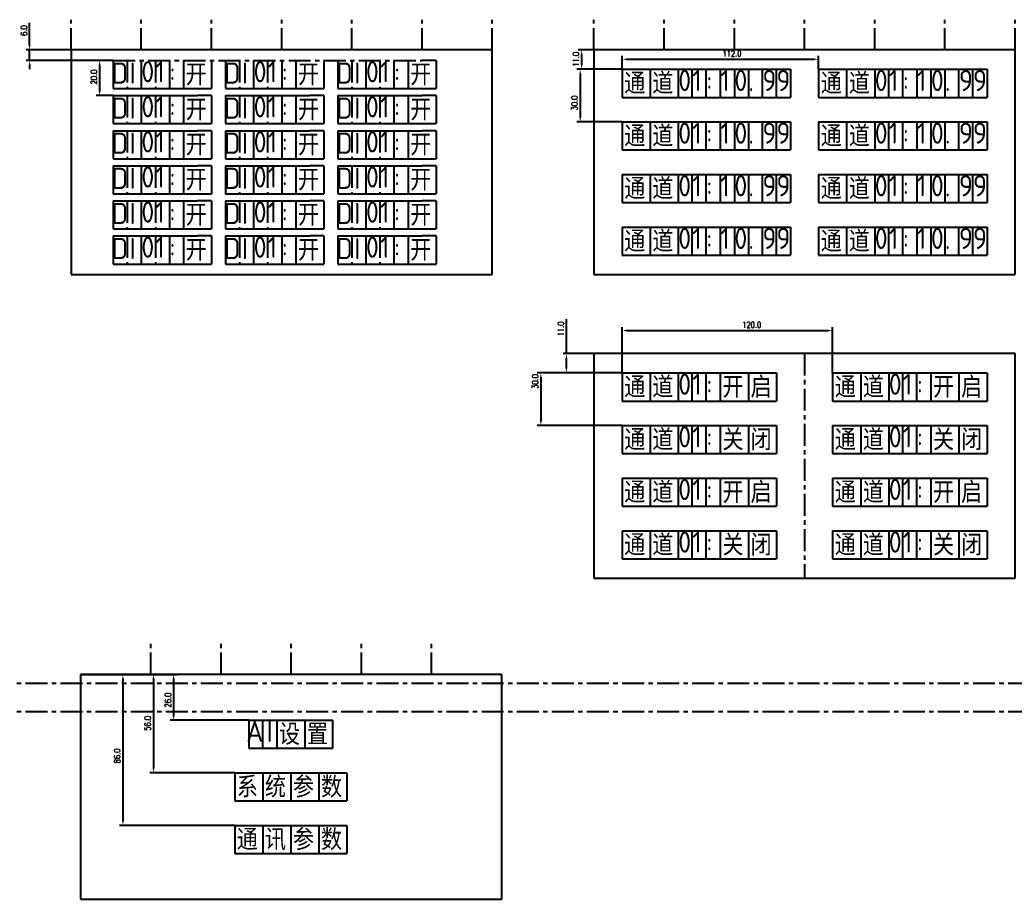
# Model space of a CAD drawing. Header units: millimetres. Extents: x -56 to 836, y -1 to 501.
# Drawn here: x 269 to 836, y 0 to 501 of the extents above; entities that cross this region are included whole.
import ezdxf
from ezdxf.enums import TextEntityAlignment as Align

# ---------------------------------------------------------------- set-up
doc = ezdxf.new("R2010")
doc.units = ezdxf.units.MM
doc.header["$LTSCALE"] = 10
doc.header["$PDMODE"] = 34
doc.linetypes.add('CENTER', pattern=[2, 1.25, -0.25, 0.25, -0.25])
for name, color, linetype in [('1轮廓实线层', 7, 'Continuous'), ('3中心线层', 1, 'CENTER'), ('6文字层', 3, 'Continuous'), ('7标注层', 4, 'Continuous')]:
    doc.layers.add(name, color=color, linetype=linetype)
doc.styles.add('PC_TEXTSTYLE', font='isocp.shx', dxfattribs={"width": 0.8, "bigfont": 'hzfs.shx'})
doc.styles.add('TH_GBDIM', font='romans.shx', dxfattribs={"width": 0.8, "bigfont": 'gbcbig.shx'})
doc.dimstyles.new('TH_GBDIM', dxfattribs={"dimtxt": 3.5, "dimasz": 2.5, "dimexe": 2, "dimexo": 0, "dimgap": 1.5, "dimtad": 1, "dimdec": 1, "dimzin": 0, "dimdsep": 46, "dimtxsty": 'TH_GBDIM', "dimcen": 2.5, "dimclrd": 130, "dimclre": 130, "dimclrt": 3, "dimadec": 0, "dimazin": 0, "dimtfac": 0.714286, "dimtdec": 1, "dimtmove": 0, "dimatfit": 3, "dimfxl": 1, "dimtzin": 0, "dimlwd": -1, "dimlwe": -1, "dimarcsym": 0})

# ---------------------------------------------------------------- blocks, each defined once
blk = doc.blocks.new('*D21')
at = {"layer": '7标注层', "color": 130}
for p, q in [((274.34, 486.5), (274.34, 499.39)), ((297.98, 484), (272.34, 484)), ((274.34, 478), (274.34, 484)), ((321.98, 478), (272.34, 478)), ((274.34, 475.5), (274.34, 473))]:
    blk.add_line(p, q, dxfattribs=at)
for points in [[(273.92, 486.5), (274.75, 486.5), (274.34, 484)], [(273.92, 475.5), (274.75, 475.5), (274.34, 478)]]:
    blk.add_solid(points, dxfattribs=at)
at = {"layer": 'Defpoints', "color": 0}
for p in [(297.98, 484), (274.34, 478), (321.98, 478)]:
    blk.add_point(p, dxfattribs=at)
at = {"layer": '7标注层', "color": 3, "insert": (271.09, 495.03), "char_height": 3.5, "attachment_point": 5, "rotation": 90, "style": 'TH_GBDIM'}
blk.add_mtext('6.0', dxfattribs=at)
blk = doc.blocks.new('*D22')
at = {"layer": '7标注层', "color": 130}
for p, q in [((321.98, 478), (312.22, 478)), ((314.22, 475.5), (314.22, 460.5)), ((321.98, 458), (312.22, 458))]:
    blk.add_line(p, q, dxfattribs=at)
for points in [[(313.8, 475.5), (314.64, 475.5), (314.22, 478)], [(313.8, 460.5), (314.64, 460.5), (314.22, 458)]]:
    blk.add_solid(points, dxfattribs=at)
at = {"layer": 'Defpoints', "color": 0}
for p in [(321.98, 478), (314.22, 458), (321.98, 458)]:
    blk.add_point(p, dxfattribs=at)
at = {"layer": '7标注层', "color": 3, "insert": (310.97, 468.58), "char_height": 3.5, "attachment_point": 5, "rotation": 90, "style": 'TH_GBDIM'}
blk.add_mtext('20.0', dxfattribs=at)
blk = doc.blocks.new('*D23')
at = {"layer": '7标注层', "color": 130}
for p, q in [((611.95, 473), (611.95, 480.72)), ((614.45, 478.72), (721.45, 478.72)), ((723.95, 473), (723.95, 480.72))]:
    blk.add_line(p, q, dxfattribs=at)
for points in [[(614.45, 479.13), (614.45, 478.3), (611.95, 478.72)], [(721.45, 479.13), (721.45, 478.3), (723.95, 478.72)]]:
    blk.add_solid(points, dxfattribs=at)
at = {"layer": 'Defpoints', "color": 0}
for p in [(723.95, 478.72), (611.95, 473), (723.95, 473)]:
    blk.add_point(p, dxfattribs=at)
at = {"layer": '7标注层', "color": 3, "insert": (674.57, 481.97), "char_height": 3.5, "attachment_point": 5, "style": 'TH_GBDIM'}
blk.add_mtext('112.0', dxfattribs=at)
blk = doc.blocks.new('*D24')
at = {"layer": '7标注层', "color": 130}
for p, q in [((595.95, 484), (586.9, 484)), ((588.9, 481.5), (588.9, 475.5)), ((611.95, 473), (586.9, 473))]:
    blk.add_line(p, q, dxfattribs=at)
for points in [[(588.49, 481.5), (589.32, 481.5), (588.9, 484)], [(588.49, 475.5), (589.32, 475.5), (588.9, 473)]]:
    blk.add_solid(points, dxfattribs=at)
at = {"layer": 'Defpoints', "color": 0}
for p in [(595.95, 484), (588.9, 473), (611.95, 473)]:
    blk.add_point(p, dxfattribs=at)
at = {"layer": '7标注层', "color": 3, "insert": (585.65, 478.72), "char_height": 3.5, "attachment_point": 5, "rotation": 90, "style": 'TH_GBDIM'}
blk.add_mtext('11.0', dxfattribs=at)
blk = doc.blocks.new('*D25')
at = {"layer": '7标注层', "color": 130}
for p, q in [((611.95, 473), (586.09, 473)), ((588.09, 470.5), (588.09, 445.5)), ((611.95, 443), (586.09, 443))]:
    blk.add_line(p, q, dxfattribs=at)
for points in [[(587.67, 470.5), (588.5, 470.5), (588.09, 473)], [(587.67, 445.5), (588.5, 445.5), (588.09, 443)]]:
    blk.add_solid(points, dxfattribs=at)
at = {"layer": 'Defpoints', "color": 0}
for p in [(611.95, 473), (588.09, 443), (611.95, 443)]:
    blk.add_point(p, dxfattribs=at)
at = {"layer": '7标注层', "color": 3, "insert": (584.84, 453.74), "char_height": 3.5, "attachment_point": 5, "rotation": 90, "style": 'TH_GBDIM'}
blk.add_mtext('30.0', dxfattribs=at)
blk = doc.blocks.new('*D26')
at = {"layer": '7标注层', "color": 130}
for p, q in [((303.41, 128), (358.4, 128)), ((356.4, 125.5), (356.4, 104.5)), ((399.19, 102), (354.4, 102))]:
    blk.add_line(p, q, dxfattribs=at)
for points in [[(355.98, 125.5), (356.81, 125.5), (356.4, 128)], [(355.98, 104.5), (356.81, 104.5), (356.4, 102)]]:
    blk.add_solid(points, dxfattribs=at)
at = {"layer": 'Defpoints', "color": 0}
for p in [(303.41, 128), (356.4, 102), (399.19, 102)]:
    blk.add_point(p, dxfattribs=at)
at = {"layer": '7标注层', "color": 3, "insert": (353.15, 113.44), "char_height": 3.5, "attachment_point": 5, "rotation": 90, "style": 'TH_GBDIM'}
blk.add_mtext('26.0', dxfattribs=at)
blk = doc.blocks.new('*D27')
at = {"layer": '7标注层', "color": 130}
for p, q in [((303.41, 128), (346.85, 128)), ((344.85, 125.5), (344.85, 74.5)), ((391.19, 72), (342.85, 72))]:
    blk.add_line(p, q, dxfattribs=at)
for points in [[(344.43, 125.5), (345.26, 125.5), (344.85, 128)], [(344.43, 74.5), (345.26, 74.5), (344.85, 72)]]:
    blk.add_solid(points, dxfattribs=at)
at = {"layer": 'Defpoints', "color": 0}
for p in [(303.41, 128), (344.85, 72), (391.19, 72)]:
    blk.add_point(p, dxfattribs=at)
at = {"layer": '7标注层', "color": 3, "insert": (341.6, 100.18), "char_height": 3.5, "attachment_point": 5, "rotation": 90, "style": 'TH_GBDIM'}
blk.add_mtext('56.0', dxfattribs=at)
blk = doc.blocks.new('*D28')
at = {"layer": '7标注层', "color": 130}
for p, q in [((303.41, 128), (329.48, 128)), ((327.48, 125.5), (327.48, 44.5)), ((391.19, 42), (325.48, 42))]:
    blk.add_line(p, q, dxfattribs=at)
for points in [[(327.06, 125.5), (327.89, 125.5), (327.48, 128)], [(327.06, 44.5), (327.89, 44.5), (327.48, 42)]]:
    blk.add_solid(points, dxfattribs=at)
at = {"layer": 'Defpoints', "color": 0}
for p in [(303.41, 128), (327.48, 42), (391.19, 42)]:
    blk.add_point(p, dxfattribs=at)
at = {"layer": '7标注层', "color": 3, "insert": (324.23, 81.59), "char_height": 3.5, "attachment_point": 5, "rotation": 90, "style": 'TH_GBDIM'}
blk.add_mtext('86.0', dxfattribs=at)
blk = doc.blocks.new('*D29')
at = {"layer": '7标注层', "color": 130}
for p, q in [((580.31, 310.91), (580.31, 330.59)), ((595.95, 310.91), (578.31, 310.91)), ((580.31, 302.41), (580.31, 308.41)), ((611.95, 299.91), (578.31, 299.91))]:
    blk.add_line(p, q, dxfattribs=at)
for points in [[(579.89, 308.41), (580.72, 308.41), (580.31, 310.91)], [(579.89, 302.41), (580.72, 302.41), (580.31, 299.91)]]:
    blk.add_solid(points, dxfattribs=at)
at = {"layer": 'Defpoints', "color": 0}
for p in [(595.95, 310.91), (580.31, 299.91), (611.95, 299.91)]:
    blk.add_point(p, dxfattribs=at)
at = {"layer": '7标注层', "color": 3, "insert": (577.06, 325.02), "char_height": 3.5, "attachment_point": 5, "rotation": 90, "style": 'TH_GBDIM'}
blk.add_mtext('11.0', dxfattribs=at)
blk = doc.blocks.new('*D30')
at = {"layer": '7标注层', "color": 130}
for p, q in [((611.95, 299.91), (563.66, 299.91)), ((565.66, 297.41), (565.66, 272.41)), ((611.95, 269.91), (563.66, 269.91))]:
    blk.add_line(p, q, dxfattribs=at)
for points in [[(565.24, 297.41), (566.08, 297.41), (565.66, 299.91)], [(565.24, 272.41), (566.08, 272.41), (565.66, 269.91)]]:
    blk.add_solid(points, dxfattribs=at)
at = {"layer": 'Defpoints', "color": 0}
for p in [(611.95, 299.91), (565.66, 269.91), (611.95, 269.91)]:
    blk.add_point(p, dxfattribs=at)
at = {"layer": '7标注层', "color": 3, "insert": (562.41, 295.06), "char_height": 3.5, "attachment_point": 5, "rotation": 90, "style": 'TH_GBDIM'}
blk.add_mtext('30.0', dxfattribs=at)
blk = doc.blocks.new('*D31')
at = {"layer": '7标注层', "color": 130}
for p, q in [((611.95, 299.91), (611.95, 326.09)), ((614.45, 324.09), (729.45, 324.09)), ((731.95, 299.91), (731.95, 326.09))]:
    blk.add_line(p, q, dxfattribs=at)
for points in [[(614.45, 324.51), (614.45, 323.68), (611.95, 324.09)], [(729.45, 324.51), (729.45, 323.68), (731.95, 324.09)]]:
    blk.add_solid(points, dxfattribs=at)
at = {"layer": 'Defpoints', "color": 0}
for p in [(731.95, 324.09), (611.95, 299.91), (731.95, 299.91)]:
    blk.add_point(p, dxfattribs=at)
at = {"layer": '7标注层', "color": 3, "insert": (685.87, 327.34), "char_height": 3.5, "attachment_point": 5, "style": 'TH_GBDIM'}
blk.add_mtext('120.0', dxfattribs=at)

msp = doc.modelspace()

# ---------------------------------------------------------------- linework, layer by layer
for p, q in [((537.98, 484), (297.98, 484)), ((297.98, 484), (297.98, 356)), ((537.98, 356), (537.98, 484)), ((835.95, 484), (595.95, 484)), ((595.95, 484), (595.95, 356)), ((835.95, 356), (835.95, 484)), ((297.98, 356), (537.98, 356)), ((595.95, 356), (835.95, 356)), ((835.95, 310.91), (595.95, 310.91)), ((595.95, 310.91), (595.95, 182.91)), ((835.95, 182.91), (835.95, 310.91)), ((595.95, 182.91), (835.95, 182.91)), ((543.41, 128), (303.41, 128)), ((303.41, 128), (303.41, 0)), ((543.41, 0), (543.41, 128)), ((303.41, 0), (543.41, 0))]:
    msp.add_line(p, q)
at = {"layer": '1轮廓实线层'}
for p, q in [((321.98, 478), (321.98, 462)), ((337.98, 478), (337.98, 462)), ((353.98, 478), (353.98, 462)), ((361.98, 478), (361.98, 462)), ((377.98, 478), (377.98, 462)), ((385.98, 478), (385.98, 462)), ((401.98, 478), (401.98, 462)), ((417.98, 478), (417.98, 462)), ((425.98, 478), (425.98, 462)), ((441.98, 478), (441.98, 462)), ((449.98, 478), (449.98, 462)), ((465.98, 478), (465.98, 462)), ((481.98, 478), (481.98, 462)), ((489.98, 478), (489.98, 462)), ((505.98, 478), (497.98, 478)), ((505.98, 478), (505.98, 462)), ((611.95, 473), (611.95, 457)), ((611.95, 473), (707.95, 473)), ((627.95, 473), (627.95, 457)), ((643.95, 473), (643.95, 457)), ((651.95, 457), (651.95, 473)), ((659.95, 457), (659.95, 473)), ((667.95, 473), (667.95, 457)), ((675.95, 473), (675.95, 457)), ((683.95, 473), (683.95, 457)), ((691.95, 457), (691.95, 473)), ((699.95, 457), (699.95, 473)), ((707.95, 473), (707.95, 457)), ((723.95, 473), (723.95, 457)), ((723.95, 473), (819.95, 473)), ((739.95, 473), (739.95, 457)), ((755.95, 473), (755.95, 457)), ((763.95, 457), (763.95, 473)), ((771.95, 457), (771.95, 473)), ((779.95, 473), (779.95, 457)), ((787.95, 473), (787.95, 457)), ((795.95, 473), (795.95, 457)), ((803.95, 457), (803.95, 473)), ((811.95, 457), (811.95, 473)), ((819.95, 473), (819.95, 457)), ((321.98, 462), (337.98, 462)), ((337.98, 462), (369.98, 462)), ((369.98, 462), (377.98, 462)), ((385.98, 462), (401.98, 462)), ((401.98, 462), (433.98, 462)), ((433.98, 462), (441.98, 462)), ((449.98, 462), (465.98, 462)), ((465.98, 462), (497.98, 462)), ((497.98, 462), (505.98, 462)), ((321.98, 458), (337.98, 458)), ((321.98, 458), (321.98, 442)), ((337.98, 458), (369.98, 458)), ((337.98, 458), (337.98, 442)), ((353.98, 458), (353.98, 442)), ((361.98, 458), (361.98, 442)), ((377.98, 458), (369.98, 458)), ((377.98, 458), (377.98, 442)), ((385.98, 458), (401.98, 458)), ((385.98, 458), (385.98, 442)), ((401.98, 458), (433.98, 458)), ((401.98, 458), (401.98, 442)), ((417.98, 458), (417.98, 442)), ((425.98, 458), (425.98, 442)), ((441.98, 458), (433.98, 458)), ((441.98, 458), (441.98, 442)), ((449.98, 458), (465.98, 458)), ((449.98, 458), (449.98, 442)), ((465.98, 458), (497.98, 458)), ((465.98, 458), (465.98, 442)), ((481.98, 458), (481.98, 442)), ((489.98, 458), (489.98, 442)), ((505.98, 458), (497.98, 458)), ((505.98, 458), (505.98, 442)), ((611.95, 457), (627.95, 457)), ((627.95, 457), (659.95, 457)), ((659.95, 457), (707.95, 457)), ((723.95, 457), (739.95, 457)), ((739.95, 457), (771.95, 457)), ((771.95, 457), (819.95, 457)), ((611.95, 443), (611.95, 427)), ((611.95, 443), (707.95, 443)), ((627.95, 443), (627.95, 427)), ((643.95, 443), (643.95, 427)), ((651.95, 427), (651.95, 443)), ((659.95, 427), (659.95, 443)), ((667.95, 443), (667.95, 427)), ((675.95, 443), (675.95, 427)), ((683.95, 443), (683.95, 427)), ((691.95, 427), (691.95, 443)), ((699.95, 427), (699.95, 443)), ((707.95, 443), (707.95, 427)), ((723.95, 443), (723.95, 427)), ((723.95, 443), (819.95, 443)), ((739.95, 443), (739.95, 427)), ((755.95, 443), (755.95, 427)), ((763.95, 427), (763.95, 443)), ((771.95, 427), (771.95, 443)), ((779.95, 443), (779.95, 427)), ((787.95, 443), (787.95, 427)), ((795.95, 443), (795.95, 427)), ((803.95, 427), (803.95, 443)), ((811.95, 427), (811.95, 443)), ((819.95, 443), (819.95, 427)), ((321.98, 442), (337.98, 442)), ((321.98, 438), (337.98, 438)), ((321.98, 438), (321.98, 422)), ((337.98, 442), (369.98, 442)), ((337.98, 438), (369.98, 438)), ((337.98, 438), (337.98, 422)), ((353.98, 438), (353.98, 422)), ((361.98, 438), (361.98, 422)), ((369.98, 442), (377.98, 442)), ((377.98, 438), (369.98, 438)), ((377.98, 438), (377.98, 422)), ((385.98, 442), (401.98, 442)), ((385.98, 438), (401.98, 438)), ((385.98, 438), (385.98, 422)), ((401.98, 442), (433.98, 442)), ((401.98, 438), (433.98, 438)), ((401.98, 438), (401.98, 422)), ((417.98, 438), (417.98, 422)), ((425.98, 438), (425.98, 422)), ((433.98, 442), (441.98, 442)), ((441.98, 438), (433.98, 438)), ((441.98, 438), (441.98, 422)), ((449.98, 442), (465.98, 442)), ((449.98, 438), (465.98, 438)), ((449.98, 438), (449.98, 422)), ((465.98, 442), (497.98, 442)), ((465.98, 438), (497.98, 438)), ((465.98, 438), (465.98, 422)), ((481.98, 438), (481.98, 422)), ((489.98, 438), (489.98, 422)), ((497.98, 442), (505.98, 442)), ((505.98, 438), (497.98, 438)), ((505.98, 438), (505.98, 422)), ((611.95, 427), (627.95, 427)), ((627.95, 427), (659.95, 427)), ((659.95, 427), (707.95, 427)), ((723.95, 427), (739.95, 427)), ((739.95, 427), (771.95, 427)), ((771.95, 427), (819.95, 427)), ((321.98, 422), (337.98, 422)), ((337.98, 422), (369.98, 422)), ((369.98, 422), (377.98, 422)), ((385.98, 422), (401.98, 422)), ((401.98, 422), (433.98, 422)), ((433.98, 422), (441.98, 422)), ((449.98, 422), (465.98, 422)), ((465.98, 422), (497.98, 422)), ((497.98, 422), (505.98, 422)), ((321.98, 418), (337.98, 418)), ((321.98, 418), (321.98, 402)), ((337.98, 418), (369.98, 418)), ((337.98, 418), (337.98, 402)), ((353.98, 418), (353.98, 402)), ((361.98, 418), (361.98, 402)), ((377.98, 418), (369.98, 418)), ((377.98, 418), (377.98, 402)), ((385.98, 418), (401.98, 418)), ((385.98, 418), (385.98, 402)), ((401.98, 418), (433.98, 418)), ((401.98, 418), (401.98, 402)), ((417.98, 418), (417.98, 402)), ((425.98, 418), (425.98, 402)), ((441.98, 418), (433.98, 418)), ((441.98, 418), (441.98, 402)), ((449.98, 418), (465.98, 418)), ((449.98, 418), (449.98, 402)), ((465.98, 418), (497.98, 418)), ((465.98, 418), (465.98, 402)), ((481.98, 418), (481.98, 402)), ((489.98, 418), (489.98, 402)), ((505.98, 418), (497.98, 418)), ((505.98, 418), (505.98, 402)), ((611.95, 413), (611.95, 397)), ((611.95, 413), (707.95, 413)), ((627.95, 413), (627.95, 397)), ((643.95, 413), (643.95, 397)), ((651.95, 397), (651.95, 413)), ((659.95, 397), (659.95, 413)), ((667.95, 413), (667.95, 397)), ((675.95, 413), (675.95, 397)), ((683.95, 413), (683.95, 397)), ((691.95, 397), (691.95, 413)), ((699.95, 397), (699.95, 413)), ((707.95, 413), (707.95, 397)), ((723.95, 413), (723.95, 397)), ((723.95, 413), (819.95, 413)), ((739.95, 413), (739.95, 397)), ((755.95, 413), (755.95, 397)), ((763.95, 397), (763.95, 413)), ((771.95, 397), (771.95, 413)), ((779.95, 413), (779.95, 397)), ((787.95, 413), (787.95, 397)), ((795.95, 413), (795.95, 397)), ((803.95, 397), (803.95, 413)), ((811.95, 397), (811.95, 413)), ((819.95, 413), (819.95, 397)), ((321.98, 402), (337.98, 402)), ((321.98, 398), (337.98, 398)), ((321.98, 398), (321.98, 382)), ((337.98, 402), (369.98, 402)), ((337.98, 398), (369.98, 398)), ((337.98, 398), (337.98, 382)), ((353.98, 398), (353.98, 382)), ((361.98, 398), (361.98, 382)), ((369.98, 402), (377.98, 402)), ((377.98, 398), (369.98, 398)), ((377.98, 398), (377.98, 382)), ((385.98, 402), (401.98, 402)), ((385.98, 398), (401.98, 398)), ((385.98, 398), (385.98, 382)), ((401.98, 402), (433.98, 402)), ((401.98, 398), (433.98, 398)), ((401.98, 398), (401.98, 382)), ((417.98, 398), (417.98, 382)), ((425.98, 398), (425.98, 382)), ((433.98, 402), (441.98, 402)), ((441.98, 398), (433.98, 398)), ((441.98, 398), (441.98, 382)), ((449.98, 402), (465.98, 402)), ((449.98, 398), (465.98, 398)), ((449.98, 398), (449.98, 382)), ((465.98, 402), (497.98, 402)), ((465.98, 398), (497.98, 398)), ((465.98, 398), (465.98, 382)), ((481.98, 398), (481.98, 382)), ((489.98, 398), (489.98, 382)), ((497.98, 402), (505.98, 402)), ((505.98, 398), (497.98, 398)), ((505.98, 398), (505.98, 382)), ((611.95, 397), (627.95, 397)), ((627.95, 397), (659.95, 397)), ((659.95, 397), (707.95, 397)), ((723.95, 397), (739.95, 397)), ((739.95, 397), (771.95, 397)), ((771.95, 397), (819.95, 397)), ((321.98, 382), (337.98, 382)), ((337.98, 382), (369.98, 382)), ((369.98, 382), (377.98, 382)), ((385.98, 382), (401.98, 382)), ((401.98, 382), (433.98, 382)), ((433.98, 382), (441.98, 382)), ((449.98, 382), (465.98, 382)), ((465.98, 382), (497.98, 382)), ((497.98, 382), (505.98, 382)), ((611.95, 383), (611.95, 367)), ((611.95, 383), (707.95, 383)), ((627.95, 383), (627.95, 367)), ((643.95, 383), (643.95, 367)), ((651.95, 367), (651.95, 383)), ((659.95, 367), (659.95, 383)), ((667.95, 383), (667.95, 367)), ((675.95, 383), (675.95, 367)), ((683.95, 383), (683.95, 367)), ((691.95, 367), (691.95, 383)), ((699.95, 367), (699.95, 383)), ((707.95, 383), (707.95, 367)), ((723.95, 383), (723.95, 367)), ((723.95, 383), (819.95, 383)), ((739.95, 383), (739.95, 367)), ((755.95, 383), (755.95, 367)), ((763.95, 367), (763.95, 383)), ((771.95, 367), (771.95, 383)), ((779.95, 383), (779.95, 367)), ((787.95, 383), (787.95, 367)), ((795.95, 383), (795.95, 367)), ((803.95, 367), (803.95, 383)), ((811.95, 367), (811.95, 383)), ((819.95, 383), (819.95, 367)), ((321.98, 378), (337.98, 378)), ((321.98, 378), (321.98, 362)), ((337.98, 378), (369.98, 378)), ((337.98, 378), (337.98, 362)), ((353.98, 378), (353.98, 362)), ((361.98, 378), (361.98, 362)), ((377.98, 378), (369.98, 378)), ((377.98, 378), (377.98, 362)), ((385.98, 378), (401.98, 378)), ((385.98, 378), (385.98, 362)), ((401.98, 378), (433.98, 378)), ((401.98, 378), (401.98, 362)), ((417.98, 378), (417.98, 362)), ((425.98, 378), (425.98, 362)), ((441.98, 378), (433.98, 378)), ((441.98, 378), (441.98, 362)), ((449.98, 378), (465.98, 378)), ((449.98, 378), (449.98, 362)), ((465.98, 378), (497.98, 378)), ((465.98, 378), (465.98, 362)), ((481.98, 378), (481.98, 362)), ((489.98, 378), (489.98, 362)), ((505.98, 378), (497.98, 378)), ((505.98, 378), (505.98, 362)), ((611.95, 367), (627.95, 367)), ((627.95, 367), (659.95, 367)), ((659.95, 367), (707.95, 367)), ((723.95, 367), (739.95, 367)), ((739.95, 367), (771.95, 367)), ((771.95, 367), (819.95, 367)), ((321.98, 362), (337.98, 362)), ((337.98, 362), (369.98, 362)), ((369.98, 362), (377.98, 362)), ((385.98, 362), (401.98, 362)), ((401.98, 362), (433.98, 362)), ((433.98, 362), (441.98, 362)), ((449.98, 362), (465.98, 362)), ((465.98, 362), (497.98, 362)), ((497.98, 362), (505.98, 362)), ((611.95, 299.91), (611.95, 283.91)), ((611.95, 299.91), (699.95, 299.91)), ((627.95, 299.91), (627.95, 283.91)), ((643.95, 299.91), (643.95, 283.91)), ((651.95, 283.91), (651.95, 299.91)), ((659.95, 283.91), (659.95, 299.91)), ((667.95, 299.91), (667.95, 283.91)), ((683.95, 299.91), (683.95, 283.91)), ((699.95, 299.91), (699.95, 283.91)), ((731.95, 299.91), (731.95, 283.91)), ((731.95, 299.91), (819.95, 299.91)), ((747.95, 299.91), (747.95, 283.91)), ((763.95, 299.91), (763.95, 283.91)), ((771.95, 283.91), (771.95, 299.91)), ((779.95, 283.91), (779.95, 299.91)), ((787.95, 299.91), (787.95, 283.91)), ((803.95, 299.91), (803.95, 283.91)), ((819.95, 299.91), (819.95, 283.91)), ((611.95, 283.91), (627.95, 283.91)), ((627.95, 283.91), (659.95, 283.91)), ((659.95, 283.91), (699.95, 283.91)), ((731.95, 283.91), (747.95, 283.91)), ((747.95, 283.91), (779.95, 283.91)), ((779.95, 283.91), (819.95, 283.91)), ((611.95, 269.91), (611.95, 253.91)), ((611.95, 269.91), (699.95, 269.91)), ((627.95, 269.91), (627.95, 253.91)), ((643.95, 269.91), (643.95, 253.91)), ((651.95, 253.91), (651.95, 269.91)), ((659.95, 253.91), (659.95, 269.91)), ((667.95, 269.91), (667.95, 253.91)), ((683.95, 269.91), (683.95, 253.91)), ((699.95, 269.91), (699.95, 253.91)), ((731.95, 269.91), (731.95, 253.91)), ((731.95, 269.91), (819.95, 269.91)), ((747.95, 269.91), (747.95, 253.91)), ((763.95, 269.91), (763.95, 253.91)), ((771.95, 253.91), (771.95, 269.91)), ((779.95, 253.91), (779.95, 269.91)), ((787.95, 269.91), (787.95, 253.91)), ((803.95, 269.91), (803.95, 253.91)), ((819.95, 269.91), (819.95, 253.91)), ((611.95, 253.91), (627.95, 253.91)), ((627.95, 253.91), (659.95, 253.91)), ((659.95, 253.91), (699.95, 253.91)), ((731.95, 253.91), (747.95, 253.91)), ((747.95, 253.91), (779.95, 253.91)), ((779.95, 253.91), (819.95, 253.91)), ((611.95, 239.91), (611.95, 223.91)), ((611.95, 239.91), (699.95, 239.91)), ((627.95, 239.91), (627.95, 223.91)), ((643.95, 239.91), (643.95, 223.91)), ((651.95, 223.91), (651.95, 239.91)), ((659.95, 223.91), (659.95, 239.91)), ((667.95, 239.91), (667.95, 223.91)), ((683.95, 239.91), (683.95, 223.91)), ((699.95, 239.91), (699.95, 223.91)), ((731.95, 239.91), (731.95, 223.91)), ((731.95, 239.91), (819.95, 239.91)), ((747.95, 239.91), (747.95, 223.91)), ((763.95, 239.91), (763.95, 223.91)), ((771.95, 223.91), (771.95, 239.91)), ((779.95, 223.91), (779.95, 239.91)), ((787.95, 239.91), (787.95, 223.91)), ((803.95, 239.91), (803.95, 223.91)), ((819.95, 239.91), (819.95, 223.91)), ((611.95, 223.91), (627.95, 223.91)), ((627.95, 223.91), (659.95, 223.91)), ((659.95, 223.91), (699.95, 223.91)), ((731.95, 223.91), (747.95, 223.91)), ((747.95, 223.91), (779.95, 223.91)), ((779.95, 223.91), (819.95, 223.91)), ((611.95, 209.91), (611.95, 193.91)), ((611.95, 209.91), (699.95, 209.91)), ((627.95, 209.91), (627.95, 193.91)), ((643.95, 209.91), (643.95, 193.91)), ((651.95, 193.91), (651.95, 209.91)), ((659.95, 193.91), (659.95, 209.91)), ((667.95, 209.91), (667.95, 193.91)), ((683.95, 209.91), (683.95, 193.91)), ((699.95, 209.91), (699.95, 193.91)), ((731.95, 209.91), (731.95, 193.91)), ((731.95, 209.91), (819.95, 209.91)), ((747.95, 209.91), (747.95, 193.91)), ((763.95, 209.91), (763.95, 193.91)), ((771.95, 193.91), (771.95, 209.91)), ((779.95, 193.91), (779.95, 209.91)), ((787.95, 209.91), (787.95, 193.91)), ((803.95, 209.91), (803.95, 193.91)), ((819.95, 209.91), (819.95, 193.91)), ((611.95, 193.91), (627.95, 193.91)), ((627.95, 193.91), (659.95, 193.91)), ((659.95, 193.91), (699.95, 193.91)), ((731.95, 193.91), (747.95, 193.91)), ((747.95, 193.91), (779.95, 193.91)), ((779.95, 193.91), (819.95, 193.91)), ((399.19, 102), (399.19, 86)), ((399.19, 102), (447.19, 102)), ((407.19, 86), (407.19, 102)), ((415.19, 102), (415.19, 86)), ((431.19, 102), (431.19, 86)), ((447.19, 86), (447.19, 102)), ((399.19, 86), (415.19, 86)), ((415.19, 86), (447.19, 86)), ((391.19, 72), (391.19, 56)), ((391.19, 72), (455.19, 72)), ((407.19, 72), (407.19, 56)), ((423.19, 72), (423.19, 56)), ((439.19, 72), (439.19, 56)), ((455.19, 72), (455.19, 56)), ((391.19, 56), (455.19, 56)), ((391.19, 42), (391.19, 26)), ((391.19, 42), (455.19, 42)), ((407.19, 42), (407.19, 26)), ((423.19, 42), (423.19, 26)), ((439.19, 42), (439.19, 26)), ((455.19, 42), (455.19, 26)), ((391.19, 26), (455.19, 26))]:
    msp.add_line(p, q, dxfattribs=at)
at = {"layer": '3中心线层'}
for p, q in [((297.98, 484), (297.98, 501.14)), ((337.98, 484), (337.98, 501.14)), ((377.98, 484), (377.98, 501.14)), ((417.98, 484), (417.98, 501.14)), ((457.98, 484), (457.98, 501.14)), ((497.98, 484), (497.98, 501.14)), ((537.98, 484), (537.98, 501.14)), ((595.95, 484), (595.95, 501.14)), ((635.95, 484), (635.95, 501.14)), ((675.95, 484), (675.95, 501.14)), ((715.95, 484), (715.95, 501.14)), ((755.95, 484), (755.95, 501.14)), ((795.95, 484), (795.95, 501.14)), ((835.95, 484), (835.95, 501.14)), ((321.98, 478), (497.98, 478)), ((329.98, 478), (329.98, 462)), ((345.98, 478), (345.98, 462)), ((393.98, 478), (393.98, 462)), ((409.98, 478), (409.98, 462)), ((457.98, 478), (457.98, 462)), ((473.98, 478), (473.98, 462)), ((329.98, 458), (329.98, 442)), ((345.98, 458), (345.98, 442)), ((393.98, 458), (393.98, 442)), ((409.98, 458), (409.98, 442)), ((457.98, 458), (457.98, 442)), ((473.98, 458), (473.98, 442)), ((329.98, 438), (329.98, 422)), ((345.98, 438), (345.98, 422)), ((393.98, 438), (393.98, 422)), ((409.98, 438), (409.98, 422)), ((457.98, 438), (457.98, 422)), ((473.98, 438), (473.98, 422)), ((329.98, 418), (329.98, 402)), ((345.98, 418), (345.98, 402)), ((393.98, 418), (393.98, 402)), ((409.98, 418), (409.98, 402)), ((457.98, 418), (457.98, 402)), ((473.98, 418), (473.98, 402)), ((329.98, 398), (329.98, 382)), ((345.98, 398), (345.98, 382)), ((393.98, 398), (393.98, 382)), ((409.98, 398), (409.98, 382)), ((457.98, 398), (457.98, 382)), ((473.98, 398), (473.98, 382)), ((329.98, 378), (329.98, 362)), ((345.98, 378), (345.98, 362)), ((393.98, 378), (393.98, 362)), ((409.98, 378), (409.98, 362)), ((457.98, 378), (457.98, 362)), ((473.98, 378), (473.98, 362)), ((715.95, 310.91), (715.95, 182.91)), ((343.41, 128), (343.41, 148)), ((383.41, 128), (383.41, 148)), ((423.41, 128), (423.41, 148)), ((463.41, 128), (463.41, 148)), ((503.41, 128), (503.41, 148))]:
    msp.add_line(p, q, dxfattribs=at)
for p in [(152, 123), (152, 107)]:
    msp.add_xline(p, (1, 0), dxfattribs=at)

# ---------------------------------------------------------------- texts
at = {"layer": '6文字层', "style": 'PC_TEXTSTYLE'}
for s, p in [('D', (321.09, 461.24)), ('I', (331.29, 461.24)), ('0', (337.98, 462)), ('1', (345.98, 462)), ('D', (385.09, 461.24)), ('I', (395.29, 461.24)), ('0', (401.98, 462)), ('1', (409.98, 462)), ('D', (449.09, 461.24)), ('I', (459.29, 461.24)), ('0', (465.98, 462)), ('1', (473.98, 462)), (':', (353.98, 462)), ('开', (363.21, 460.29)), (':', (417.98, 462)), ('开', (427.21, 460.29)), (':', (481.98, 462)), ('开', (491.21, 460.29)), ('通', (613.18, 455.29)), ('道', (629.18, 455.29)), ('0', (643.95, 457)), ('1', (651.95, 457)), ('1', (667.95, 457)), ('0', (675.95, 457)), ('9', (691.95, 457)), ('9', (699.95, 457)), ('通', (725.18, 455.29)), ('道', (741.18, 455.29)), ('0', (755.95, 457)), ('1', (763.95, 457)), ('1', (779.95, 457)), ('0', (787.95, 457)), ('9', (803.95, 457)), ('9', (811.95, 457)), (':', (659.95, 457)), (':', (771.95, 457)), ('.', (683.95, 457)), ('.', (795.95, 457)), ('D', (321.09, 441.24)), ('I', (331.29, 441.24)), ('0', (337.98, 442)), ('1', (345.98, 442)), ('开', (363.21, 440.29)), ('D', (385.09, 441.24)), ('I', (395.29, 441.24)), ('0', (401.98, 442)), ('1', (409.98, 442)), ('开', (427.21, 440.29)), ('D', (449.09, 441.24)), ('I', (459.29, 441.24)), ('0', (465.98, 442)), ('1', (473.98, 442)), ('开', (491.21, 440.29)), (':', (353.98, 442)), (':', (417.98, 442)), (':', (481.98, 442)), ('0', (643.95, 427)), ('1', (651.95, 427)), ('1', (667.95, 427)), ('0', (675.95, 427)), ('9', (691.95, 427)), ('9', (699.95, 427)), ('0', (755.95, 427)), ('1', (763.95, 427)), ('1', (779.95, 427)), ('0', (787.95, 427)), ('9', (803.95, 427)), ('9', (811.95, 427)), ('D', (321.09, 421.24)), ('I', (331.29, 421.24)), ('0', (337.98, 422)), ('1', (345.98, 422)), ('D', (385.09, 421.24)), ('I', (395.29, 421.24)), ('0', (401.98, 422)), ('1', (409.98, 422)), ('D', (449.09, 421.24)), ('I', (459.29, 421.24)), ('0', (465.98, 422)), ('1', (473.98, 422)), ('通', (613.18, 425.29)), ('道', (629.18, 425.29)), (':', (659.95, 427)), ('通', (725.18, 425.29)), ('道', (741.18, 425.29)), (':', (771.95, 427)), (':', (353.98, 422)), ('开', (363.21, 420.29)), (':', (417.98, 422)), ('开', (427.21, 420.29)), (':', (481.98, 422)), ('开', (491.21, 420.29)), ('.', (683.95, 427)), ('.', (795.95, 427)), ('D', (321.09, 401.24)), ('I', (331.29, 401.24)), ('0', (337.98, 402)), ('1', (345.98, 402)), ('开', (363.21, 400.29)), ('D', (385.09, 401.24)), ('I', (395.29, 401.24)), ('0', (401.98, 402)), ('1', (409.98, 402)), ('开', (427.21, 400.29)), ('D', (449.09, 401.24)), ('I', (459.29, 401.24)), ('0', (465.98, 402)), ('1', (473.98, 402)), ('开', (491.21, 400.29)), (':', (353.98, 402)), (':', (417.98, 402)), (':', (481.98, 402)), ('通', (613.18, 395.29)), ('道', (629.18, 395.29)), ('0', (643.95, 397)), ('1', (651.95, 397)), (':', (659.95, 397)), ('1', (667.95, 397)), ('0', (675.95, 397)), ('9', (691.95, 397)), ('9', (699.95, 397)), ('通', (725.18, 395.29)), ('道', (741.18, 395.29)), ('0', (755.95, 397)), ('1', (763.95, 397)), (':', (771.95, 397)), ('1', (779.95, 397)), ('0', (787.95, 397)), ('9', (803.95, 397)), ('9', (811.95, 397)), ('0', (337.98, 382)), ('1', (345.98, 382)), ('0', (401.98, 382)), ('1', (409.98, 382)), ('0', (465.98, 382)), ('1', (473.98, 382)), ('.', (683.95, 397)), ('.', (795.95, 397)), ('D', (321.09, 381.24)), ('I', (331.29, 381.24)), (':', (353.98, 382)), ('开', (363.21, 380.29)), ('D', (385.09, 381.24)), ('I', (395.29, 381.24)), (':', (417.98, 382)), ('开', (427.21, 380.29)), ('D', (449.09, 381.24)), ('I', (459.29, 381.24)), (':', (481.98, 382)), ('开', (491.21, 380.29)), ('通', (613.18, 365.29)), ('道', (629.18, 365.29)), ('0', (643.95, 367)), ('1', (651.95, 367)), ('1', (667.95, 367)), ('0', (675.95, 367)), ('9', (691.95, 367)), ('9', (699.95, 367)), ('通', (725.18, 365.29)), ('道', (741.18, 365.29)), ('0', (755.95, 367)), ('1', (763.95, 367)), ('1', (779.95, 367)), ('0', (787.95, 367)), ('9', (803.95, 367)), ('9', (811.95, 367)), ('D', (321.09, 361.24)), ('I', (331.29, 361.24)), ('0', (337.98, 362)), ('1', (345.98, 362)), ('开', (363.21, 360.29)), ('D', (385.09, 361.24)), ('I', (395.29, 361.24)), ('0', (401.98, 362)), ('1', (409.98, 362)), ('开', (427.21, 360.29)), ('D', (449.09, 361.24)), ('I', (459.29, 361.24)), ('0', (465.98, 362)), ('1', (473.98, 362)), ('开', (491.21, 360.29)), (':', (659.95, 367)), (':', (771.95, 367)), (':', (353.98, 362)), (':', (417.98, 362)), (':', (481.98, 362)), ('.', (683.95, 367)), ('.', (795.95, 367)), ('通', (613.18, 282.2)), ('道', (629.18, 282.2)), ('0', (643.95, 283.91)), ('1', (651.95, 283.91)), (':', (659.95, 283.91)), ('开', (669.18, 282.2)), ('启', (685.18, 282.2)), ('通', (733.18, 282.2)), ('道', (749.18, 282.2)), ('0', (763.95, 283.91)), ('1', (771.95, 283.91)), (':', (779.95, 283.91)), ('开', (789.18, 282.2)), ('启', (805.18, 282.2)), ('通', (613.18, 252.2)), ('道', (629.18, 252.2)), ('0', (643.95, 253.91)), ('1', (651.95, 253.91)), ('关', (669.18, 252.2)), ('闭', (685.18, 252.2)), ('通', (733.18, 252.2)), ('道', (749.18, 252.2)), ('0', (763.95, 253.91)), ('1', (771.95, 253.91)), ('关', (789.18, 252.2)), ('闭', (805.18, 252.2)), (':', (659.95, 253.91)), (':', (779.95, 253.91)), ('通', (613.18, 222.2)), ('道', (629.18, 222.2)), ('0', (643.95, 223.91)), ('1', (651.95, 223.91)), ('启', (685.18, 222.2)), ('通', (733.18, 222.2)), ('道', (749.18, 222.2)), ('0', (763.95, 223.91)), ('1', (771.95, 223.91)), ('启', (805.18, 222.2)), (':', (659.95, 223.91)), ('开', (669.18, 222.2)), (':', (779.95, 223.91)), ('开', (789.18, 222.2)), ('通', (613.18, 192.2)), ('道', (629.18, 192.2)), ('0', (643.95, 193.91)), ('1', (651.95, 193.91)), (':', (659.95, 193.91)), ('关', (669.18, 192.2)), ('闭', (685.18, 192.2)), ('通', (733.18, 192.2)), ('道', (749.18, 192.2)), ('0', (763.95, 193.91)), ('1', (771.95, 193.91)), (':', (779.95, 193.91)), ('关', (789.18, 192.2)), ('闭', (805.18, 192.2)), ('A', (397.77, 86)), ('I', (409.4, 86)), ('设', (416.42, 84.29)), ('置', (432.42, 84.29)), ('系', (392.42, 54.29)), ('统', (408.42, 54.29)), ('参', (424.42, 54.29)), ('数', (440.42, 54.29)), ('通', (392.42, 24.29)), ('讯', (408.42, 24.29)), ('参', (424.42, 24.29)), ('数', (440.42, 24.29))]:
    msp.add_text(s, height=12, dxfattribs=at).set_placement(p, align=Align.BOTTOM_LEFT)

# ---------------------------------------------------------------- dimensions: what is measured, and where the dimension line sits
at = {"layer": '7标注层'}
for base, p1, p2, picture, middle in [((274.34, 478), (297.98, 484), (321.98, 478), '*D21', (274.34, 495.03)), ((588.9, 473), (595.95, 484), (611.95, 473), '*D24', (588.9, 478.72)), ((314.22, 458), (321.98, 478), (321.98, 458), '*D22', (314.22, 468.58)), ((588.09, 443), (611.95, 473), (611.95, 443), '*D25', (588.09, 453.74)), ((580.31, 299.91), (595.95, 310.91), (611.95, 299.91), '*D29', (580.31, 325.02)), ((565.66, 269.91), (611.95, 299.91), (611.95, 269.91), '*D30', (565.66, 295.06)), ((356.4, 102), (303.41, 128), (399.19, 102), '*D26', (356.4, 113.44)), ((344.85, 72), (303.41, 128), (391.19, 72), '*D27', (344.85, 100.18)), ((327.48, 42), (303.41, 128), (391.19, 42), '*D28', (327.48, 81.59))]:
    dim = msp.add_linear_dim(base=base, p1=p1, p2=p2, angle=90, dimstyle='TH_GBDIM', override={"dimexo": 0, "dimgap": 1.5, "dimtad": 1, "dimdec": 1, "dimlfac": 1, "dimse1": 0, "dimse2": 0, "dimsd1": 0, "dimsd2": 0}, dxfattribs=at)
    dim.commit()
    dim.dimension.update_dxf_attribs({"geometry": picture, "text_midpoint": middle, "dimtype": 160})
for base, p1, p2, picture, middle in [((723.95, 478.72), (611.95, 473), (723.95, 473), '*D23', (674.57, 478.72)), ((731.95, 324.09), (611.95, 299.91), (731.95, 299.91), '*D31', (685.87, 324.09))]:
    dim = msp.add_linear_dim(base=base, p1=p1, p2=p2, dimstyle='TH_GBDIM', override={"dimexo": 0, "dimgap": 1.5, "dimtad": 1, "dimdec": 1, "dimlfac": 1, "dimse1": 0, "dimse2": 0, "dimsd1": 0, "dimsd2": 0}, dxfattribs=at)
    dim.commit()
    dim.dimension.update_dxf_attribs({"geometry": picture, "text_midpoint": middle, "dimtype": 160})

doc.saveas('drawing.dxf')
